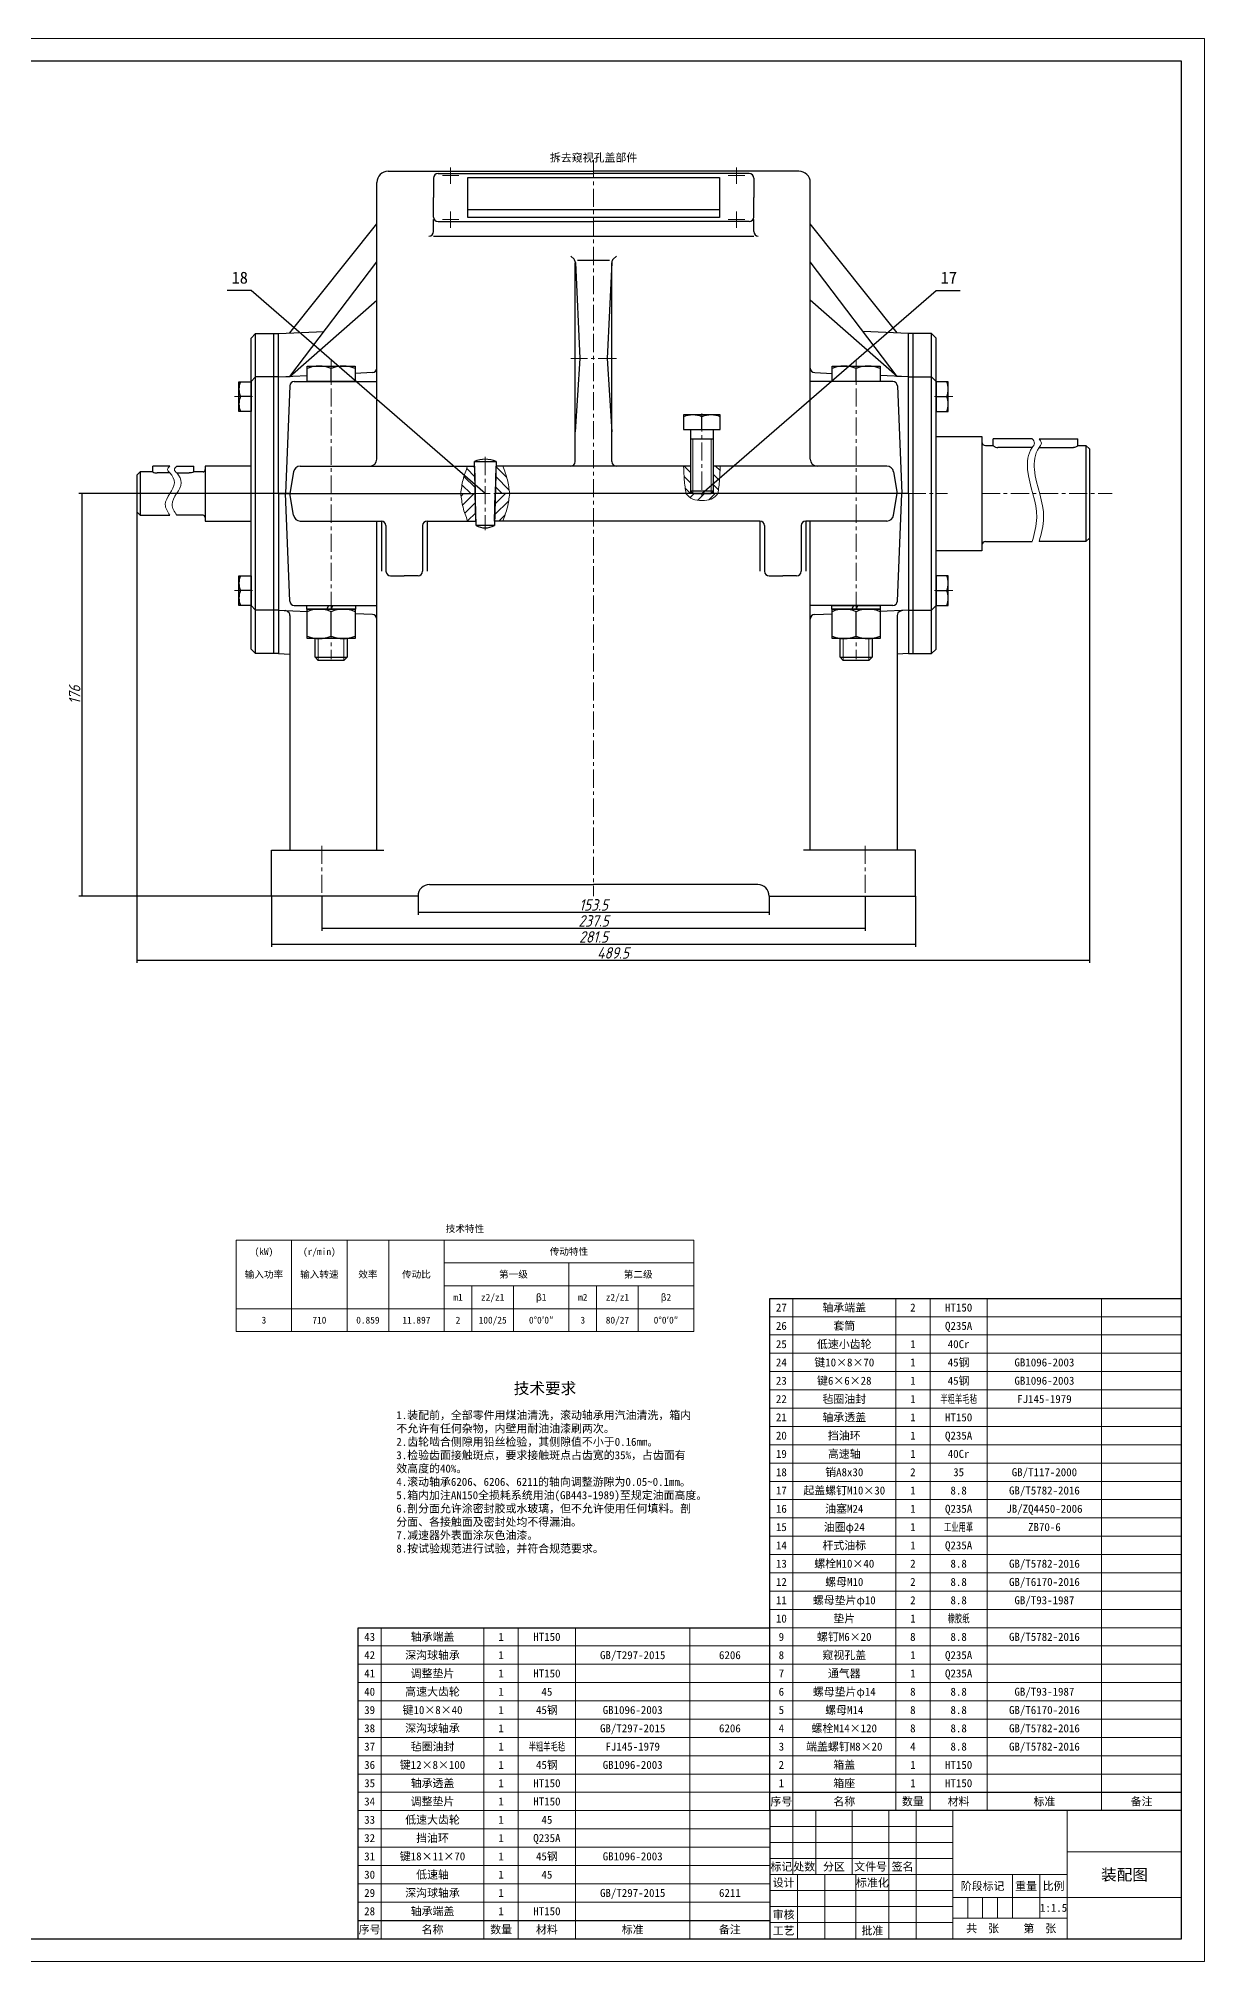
# Model space of a CAD drawing. Header units: millimetres. Extents: x 0 to 1189, y 0 to 841.
# Drawn here: x 679 to 1189, y 0 to 841 of the extents above; entities that cross this region are included whole.
import ezdxf
from ezdxf.enums import TextEntityAlignment as Align

# ---------------------------------------------------------------- set-up
doc = ezdxf.new("R2010")
doc.units = ezdxf.units.MM
doc.header["$LTSCALE"] = 0.25
doc.linetypes.add('CENTER', pattern=[50.8, 31.75, -6.35, 6.35, -6.35])
for name, color, linetype, lineweight in [('中心线', 1, 'CENTER', 15), ('剖面线', 4, 'Continuous', 15), ('尺寸', 7, 'Continuous', 15), ('文字', 7, 'Continuous', 15), ('标注', 3, 'Continuous', 15), ('粗实线', 7, 'Continuous', 30), ('细实线', 7, 'Continuous', 15)]:
    doc.layers.add(name, color=color, linetype=linetype, lineweight=lineweight)
doc.styles.add('gbeitc', font='gbeitc.shx', dxfattribs={"bigfont": 'gbcbig.shx'})
doc.styles.get("Standard").update_dxf_attribs({"font": 'SimSun.ttf'})
doc.styles.add('txt', font='txt.shx')
doc.dimstyles.new('1', dxfattribs={"dimtxt": 5, "dimasz": 2.5, "dimexe": 1.25, "dimexo": 0, "dimtad": 1, "dimdec": 3, "dimdsep": 46, "dimtxsty": 'gbeitc', "dimblk": 'NONE', "dimcen": 2.5, "dimadec": 0, "dimazin": 0, "dimtfac": 1, "dimtdec": 3, "dimtmove": 0, "dimatfit": 3, "dimfxl": 1, "dimarcsym": 0})
doc.dimstyles.new('ISO-25', dxfattribs={"dimtxt": 3.5, "dimasz": 2.1875, "dimexe": 1.25, "dimexo": 0, "dimtad": 1, "dimdec": 3, "dimlfac": 1.5, "dimrnd": 0.01, "dimdsep": 46, "dimtxsty": 'txt', "dimcen": 2.5, "dimadec": 0, "dimazin": 0, "dimtfac": 1, "dimtdec": 3, "dimtmove": 0, "dimatfit": 3, "dimfxl": 1, "dimarcsym": 0})
pattern_1 = [(135, (-406.5893, -286.2004), (-2.289965, -2.289965), [])]
pattern_2 = [(45, (-406.5893, -286.2004), (-2.289965, 2.289965), [])]

# ---------------------------------------------------------------- blocks, each defined once
blk = doc.blocks.new('*D13')
at = {"layer": 'Defpoints', "color": 0, "transparency": 16777216}
for p in [(845.16, 465.97), (998.66, 465.97), (998.66, 458.97)]:
    blk.add_point(p, dxfattribs=at)
at = {"layer": '尺寸', "color": 0, "lineweight": -2, "transparency": 16777216}
for p, q in [((845.16, 465.97), (845.16, 457.72)), ((998.66, 465.97), (998.66, 457.72)), ((845.16, 458.97), (998.66, 458.97))]:
    blk.add_line(p, q, dxfattribs=at)
at = {"layer": '尺寸', "color": 0, "transparency": 16777216, "insert": (921.91, 462.09), "char_height": 5, "attachment_point": 5, "style": 'gbeitc'}
blk.add_mtext('153.5', dxfattribs=at)
blk = doc.blocks.new('_None')
blk = doc.blocks.new('*D14')
at = {"layer": 'Defpoints', "color": 0, "transparency": 16777216}
for p in [(803.16, 465.97), (1040.66, 465.97), (1040.66, 451.97)]:
    blk.add_point(p, dxfattribs=at)
at = {"layer": '尺寸', "color": 0, "lineweight": -2, "transparency": 16777216}
for p, q in [((803.16, 465.97), (803.16, 450.72)), ((1040.66, 465.97), (1040.66, 450.72)), ((803.16, 451.97), (1040.66, 451.97))]:
    blk.add_line(p, q, dxfattribs=at)
at = {"layer": '尺寸', "color": 0, "transparency": 16777216, "insert": (921.91, 455.09), "char_height": 5, "attachment_point": 5, "style": 'gbeitc'}
blk.add_mtext('237.5', dxfattribs=at)
blk = doc.blocks.new('*D15')
at = {"layer": 'Defpoints', "color": 0, "transparency": 16777216}
for p in [(781.16, 465.97), (1062.66, 465.97), (1062.66, 444.97)]:
    blk.add_point(p, dxfattribs=at)
at = {"layer": '尺寸', "color": 0, "lineweight": -2, "transparency": 16777216}
for p, q in [((781.16, 465.97), (781.16, 443.72)), ((1062.66, 465.97), (1062.66, 443.72)), ((781.16, 444.97), (1062.66, 444.97))]:
    blk.add_line(p, q, dxfattribs=at)
at = {"layer": '尺寸', "color": 0, "transparency": 16777216, "insert": (921.91, 448.09), "char_height": 5, "attachment_point": 5, "style": 'gbeitc'}
blk.add_mtext('281.5', dxfattribs=at)
blk = doc.blocks.new('*D16')
at = {"layer": 'Defpoints', "color": 0, "transparency": 16777216}
for p in [(789.16, 641.97), (698.16, 465.97), (789.16, 465.97)]:
    blk.add_point(p, dxfattribs=at)
at = {"layer": '尺寸', "color": 0, "lineweight": -2, "transparency": 16777216}
for p, q in [((789.16, 641.97), (696.91, 641.97)), ((698.16, 641.97), (698.16, 465.97)), ((789.16, 465.97), (696.91, 465.97))]:
    blk.add_line(p, q, dxfattribs=at)
at = {"layer": '尺寸', "color": 0, "transparency": 16777216, "insert": (695.03, 553.97), "char_height": 5, "attachment_point": 5, "rotation": 90, "style": 'gbeitc'}
blk.add_mtext('176', dxfattribs=at)
blk = doc.blocks.new('*D17')
at = {"layer": 'Defpoints', "color": 0, "transparency": 16777216}
for p in [(722.16, 641.97), (1138.66, 641.97), (1138.66, 437.97)]:
    blk.add_point(p, dxfattribs=at)
at = {"layer": '尺寸', "color": 0, "lineweight": -2, "transparency": 16777216}
for p, q in [((722.16, 641.97), (722.16, 436.72)), ((1138.66, 641.97), (1138.66, 436.72)), ((722.16, 437.97), (1138.66, 437.97))]:
    blk.add_line(p, q, dxfattribs=at)
at = {"layer": '尺寸', "color": 0, "transparency": 16777216, "insert": (930.41, 441.09), "char_height": 5, "attachment_point": 5, "style": 'gbeitc'}
blk.add_mtext('489.5', dxfattribs=at)

msp = doc.modelspace()

# ---------------------------------------------------------------- hatches: boundary and pattern name
at = {"layer": '剖面线'}
h = msp.add_hatch(dxfattribs=at)
h.set_pattern_fill('ANSI31', color=256, scale=1.02, angle=90, style=0)
h.set_pattern_definition(pattern_1)
edge = h.paths.add_edge_path()
edge.add_line((866.8347, 653.9663), (869.8347, 653.9663))
edge.add_line((869.8347, 653.9663), (870.1561, 641.9663))
edge.add_line((870.1561, 641.9663), (863.8347, 641.9663))
edge.add_spline(control_points=[(863.8347, 641.9663), (864.0925, 643.985), (864.6185, 648.1028), (866.0864, 651.9865), (866.8347, 653.9663)], knot_values=[0, 0, 0, 0, 6.08276253, 12.40731785, 12.40731785, 12.40731785, 12.40731785], degree=3, periodic=0)
h = msp.add_hatch(dxfattribs=at)
h.set_pattern_fill('ANSI31', color=256, scale=1.02, angle=90, style=0)
h.set_pattern_definition(pattern_1)
edge = h.paths.add_edge_path()
edge.add_line((882.2275, 653.9663), (879.2275, 653.9663))
edge.add_line((879.2275, 653.9663), (878.9061, 641.9663))
edge.add_line((878.9061, 641.9663), (885.2275, 641.9663))
edge.add_spline(control_points=[(885.2275, 641.9663), (884.9696, 643.985), (884.4436, 648.1028), (882.9758, 651.9865), (882.2275, 653.9663)], knot_values=[0, 0, 0, 0, 6.08276253, 12.40731785, 12.40731785, 12.40731785, 12.40731785], degree=3, periodic=0)
h = msp.add_hatch(dxfattribs=at)
h.set_pattern_fill('ANSI31', color=256, scale=1.02, angle=90, style=0)
h.set_pattern_definition(pattern_1)
edge = h.paths.add_edge_path()
edge.add_line((961.2811, 653.9663), (964.2811, 653.9663))
edge.add_line((964.2811, 653.9663), (964.2811, 641.9663))
edge.add_line((964.2811, 641.9663), (962.2811, 641.9663))
edge.add_spline(control_points=[(962.2811, 641.9663), (962.0145, 643.9635), (961.4827, 647.947), (961.3482, 651.9635), (961.2811, 653.9663)], knot_values=[0, 0, 0, 0, 6.04069532, 12.04819064, 12.04819064, 12.04819064, 12.04819064], degree=3, periodic=0)
h = msp.add_hatch(dxfattribs=at)
h.set_pattern_fill('ANSI31', color=256, scale=1.02, angle=90, style=0)
h.set_pattern_definition(pattern_1)
edge = h.paths.add_edge_path()
edge.add_line((977.2811, 653.9663), (974.2811, 653.9663))
edge.add_line((974.2811, 653.9663), (974.2811, 641.9663))
edge.add_line((974.2811, 641.9663), (976.2811, 641.9663))
edge.add_spline(control_points=[(976.2811, 641.9663), (976.5477, 643.9635), (977.0795, 647.947), (977.214, 651.9635), (977.2811, 653.9663)], knot_values=[0, 0, 0, 0, 6.04069532, 12.04819064, 12.04819064, 12.04819064, 12.04819064], degree=3, periodic=0)
h = msp.add_hatch(dxfattribs=at)
h.set_pattern_fill('ANSI31', color=256, scale=1.02, style=0)
h.set_pattern_definition(pattern_2)
edge = h.paths.add_edge_path()
edge.add_line((866.8347, 629.9663), (870.4775, 629.9663))
edge.add_line((870.4775, 629.9663), (870.1561, 641.9663))
edge.add_line((870.1561, 641.9663), (863.8347, 641.9663))
edge.add_spline(control_points=[(863.8347, 641.9663), (864.0925, 639.9475), (864.6185, 635.8298), (866.0864, 631.946), (866.8347, 629.9663)], knot_values=[0, 0, 0, 0, 6.08276253, 12.40731785, 12.40731785, 12.40731785, 12.40731785], degree=3, periodic=0)
h = msp.add_hatch(dxfattribs=at)
h.set_pattern_fill('ANSI31', color=256, scale=1.02, style=0)
h.set_pattern_definition(pattern_2)
edge = h.paths.add_edge_path()
edge.add_line((882.2275, 629.9663), (878.5847, 629.9663))
edge.add_line((878.5847, 629.9663), (878.9061, 641.9663))
edge.add_line((878.9061, 641.9663), (885.2275, 641.9663))
edge.add_spline(control_points=[(885.2275, 641.9663), (884.9696, 639.9475), (884.4436, 635.8298), (882.9758, 631.946), (882.2275, 629.9663)], knot_values=[0, 0, 0, 0, 6.08276253, 12.40731785, 12.40731785, 12.40731785, 12.40731785], degree=3, periodic=0)
h = msp.add_hatch(dxfattribs=at)
h.set_pattern_fill('ANSI31', color=256, scale=1.02, style=0)
h.set_pattern_definition(pattern_2)
edge = h.paths.add_edge_path()
edge.add_line((962.2811, 641.9663), (976.2811, 641.9663))
edge.add_spline(control_points=[(976.2811, 641.9663), (975.346, 641.0224), (973.4264, 639.0847), (969.2811, 638.9055), (965.1358, 639.0847), (963.2162, 641.0224), (962.2811, 641.9663)], knot_values=[0, 0, 0, 0, 3.84187454, 7.88662423, 11.93137391, 15.77324845, 15.77324845, 15.77324845, 15.77324845], degree=3, periodic=0)

# ---------------------------------------------------------------- linework, layer by layer
at = {"layer": '中心线'}
for p, q in [((859.4061, 777.4145), (859.4061, 784.6145)), ((921.9061, 787.9663), (921.9061, 465.9663)), ((984.4061, 777.4145), (984.4061, 784.6145)), ((855.8061, 781.0145), (863.0061, 781.0145)), ((980.8061, 781.0145), (988.0061, 781.0145)), ((859.4061, 758.1569), (859.4061, 765.3569)), ((984.4061, 758.1569), (984.4061, 765.3569)), ((855.8061, 761.7569), (863.0061, 761.7569)), ((980.8061, 761.7569), (988.0061, 761.7569)), ((807.1561, 700.6363), (807.1561, 569.5763)), ((931.9061, 701.0296), (911.9061, 701.0296)), ((1036.6561, 700.6363), (1036.6561, 569.5763)), ((764.8561, 684.3927), (774.1561, 684.3927)), ((1078.9561, 684.3927), (1069.6561, 684.3927)), ((969.2811, 677.0063), (969.2811, 640.9663)), ((874.5311, 657.9663), (874.5311, 625.9663)), ((752.1561, 641.9663), (712.1561, 641.9663)), ((767.1561, 641.9663), (1076.6561, 641.9663)), ((1091.6561, 641.9663), (1148.6561, 641.9663)), ((764.8561, 599.5399), (774.1561, 599.5399)), ((1078.9561, 599.5399), (1069.6561, 599.5399)), ((803.1561, 487.9663), (803.1561, 463.9663)), ((1040.6561, 487.9663), (1040.6561, 463.9663))]:
    msp.add_line(p, q, dxfattribs=at)
at = {"layer": '文字'}
for p, q in [((765.6667, 315.5), (765.6667, 275.5)), ((765.6667, 315.5), (965.6667, 315.5)), ((789.9091, 315.5), (789.9091, 275.5)), ((814.1515, 315.5), (814.1515, 275.5)), ((832.3333, 315.5), (832.3333, 275.5)), ((856.5758, 315.5), (856.5758, 275.5)), ((965.6667, 315.5), (965.6667, 275.5)), ((856.5758, 305.5), (965.6667, 305.5)), ((911.1212, 305.5), (911.1212, 275.5)), ((856.5758, 295.5), (965.6667, 295.5)), ((868.697, 295.5), (868.697, 275.5)), ((886.8788, 295.5), (886.8788, 275.5)), ((923.2424, 295.5), (923.2424, 275.5)), ((941.4242, 295.5), (941.4242, 275.5)), ((765.6667, 285.5), (965.6667, 285.5)), ((765.6667, 275.5), (765.6667, 285.5)), ((965.6667, 285.5), (965.6667, 275.5)), ((965.6667, 275.5), (765.6667, 275.5))]:
    msp.add_line(p, q, dxfattribs=at)
at = {"layer": '粗实线'}
for p, q in [((1179, 831), (25, 831)), ((1179, 10), (1179, 831)), ((832.1561, 782.9663), (921.9061, 782.9663)), ((1011.6561, 782.9663), (921.9061, 782.9663)), ((827.1561, 656.9663), (827.1561, 777.9663)), ((851.9061, 779.8899), (851.9061, 771.3857)), ((853.9061, 781.8899), (921.9061, 781.8899)), ((866.9061, 780.1392), (976.9061, 780.1392)), ((866.9061, 762.6322), (866.9061, 780.1392)), ((989.9061, 781.8899), (921.9061, 781.8899)), ((976.9061, 780.1392), (976.9061, 762.6322)), ((991.9061, 779.8899), (991.9061, 771.3857)), ((1016.6561, 656.9663), (1016.6561, 777.9663)), ((851.9061, 762.8815), (851.9061, 771.3857)), ((866.9061, 766.2349), (976.9061, 766.2349)), ((991.9061, 762.8815), (991.9061, 771.3857)), ((789.1561, 712.1988), (827.1561, 759.9663)), ((851.9061, 756.5724), (851.9061, 761.7569)), ((853.9061, 760.8815), (921.9061, 760.8815)), ((976.9061, 762.6322), (866.9061, 762.6322)), ((989.9061, 760.8815), (921.9061, 760.8815)), ((991.9061, 756.5724), (991.9061, 761.7569)), ((1054.6561, 712.1988), (1016.6561, 759.9663)), ((849.9061, 754.5724), (849.9061, 754.5724)), ((851.9061, 754.5724), (991.9061, 754.5724)), ((993.9061, 754.5724), (993.9061, 754.5724)), ((789.1561, 693.1988), (827.1561, 743.2763)), ((913.3586, 744.4099), (911.9061, 745.8624)), ((913.9061, 655.9663), (913.9061, 742.8624)), ((913.9422, 743.089), (915.9061, 701.0296)), ((928.9061, 743.8624), (914.9061, 743.8624)), ((929.87, 743.089), (927.9061, 701.0296)), ((929.9061, 655.9663), (929.9061, 742.8624)), ((930.4536, 744.4099), (931.9061, 745.8624)), ((1054.6561, 693.1988), (1016.6561, 743.2763)), ((789.1561, 693.1988), (827.1561, 726.5863)), ((1054.6561, 693.1988), (1016.6561, 726.5863)), ((772.1561, 709.9663), (774.1561, 711.9663)), ((772.1561, 573.9663), (772.1561, 709.9663)), ((774.1561, 711.9663), (784.1561, 711.9663)), ((774.1561, 571.9663), (774.1561, 711.9663)), ((782.1561, 571.9663), (782.1561, 711.9663)), ((784.1561, 711.9663), (804.1012, 712.894)), ((784.1561, 641.9663), (784.1561, 711.9663)), ((1059.6561, 711.9663), (1039.7109, 712.894)), ((1059.6561, 641.9663), (1059.6561, 711.9663)), ((1069.6561, 711.9663), (1059.6561, 711.9663)), ((1061.6561, 571.9663), (1061.6561, 711.9663)), ((1071.6561, 709.9663), (1069.6561, 711.9663)), ((1069.6561, 571.9663), (1069.6561, 711.9663)), ((1071.6561, 573.9663), (1071.6561, 709.9663)), ((915.9061, 701.0296), (913.9061, 669.0296)), ((927.9061, 701.0296), (929.9061, 669.0296)), ((766.8561, 677.8927), (766.8561, 690.8927)), ((766.8561, 690.8927), (772.1561, 690.8927)), ((774.1561, 692.9663), (772.1561, 690.9663)), ((774.1561, 692.9663), (772.1561, 690.9663)), ((772.1561, 690.8927), (772.1561, 684.3927)), ((784.1561, 692.9663), (774.1561, 692.9663)), ((784.1561, 692.9663), (774.1561, 692.9663)), ((784.1561, 692.9663), (796.6561, 693.5473)), ((784.1561, 692.9663), (789.1561, 693.1988)), ((791.0761, 690.9563), (827.1561, 690.9563)), ((796.6561, 690.9563), (796.6561, 697.7563)), ((796.6561, 697.7563), (817.6561, 697.7563)), ((807.1561, 690.9563), (796.6561, 690.9563)), ((807.1561, 690.9563), (807.1561, 696.669)), ((817.6561, 690.9563), (807.1561, 690.9563)), ((817.6561, 697.7563), (817.6561, 690.9563)), ((825.249, 694.8776), (817.6561, 694.5243)), ((1052.7361, 690.9563), (1016.6561, 690.9563)), ((1018.5631, 694.8776), (1026.1561, 694.5243)), ((1026.1561, 690.9563), (1026.1561, 697.7563)), ((1026.1561, 697.7563), (1047.1561, 697.7563)), ((1036.6561, 690.9563), (1026.1561, 690.9563)), ((1036.6561, 690.9563), (1036.6561, 696.669)), ((1047.1561, 690.9563), (1036.6561, 690.9563)), ((1047.1561, 697.7563), (1047.1561, 690.9563)), ((1059.6561, 692.9663), (1047.1561, 693.5473)), ((1059.6561, 692.9663), (1054.6561, 693.1988)), ((1059.6561, 692.9663), (1069.6561, 692.9663)), ((1059.6561, 692.9663), (1069.6561, 692.9663)), ((1069.6561, 692.9663), (1071.6561, 690.9663)), ((1069.6561, 692.9663), (1071.6561, 690.9663)), ((1076.9561, 690.8927), (1071.6561, 690.8927)), ((1071.6561, 690.8927), (1071.6561, 684.3927)), ((1076.9561, 677.8927), (1076.9561, 690.8927)), ((772.1561, 684.3927), (767.5292, 684.3927)), ((772.1561, 684.3927), (772.1561, 677.8927)), ((789.0778, 689.0379), (787.1561, 641.9663)), ((1054.7344, 689.0379), (1056.6561, 641.9663)), ((1071.6561, 684.3927), (1071.6561, 677.8927)), ((1071.6561, 684.3927), (1076.283, 684.3927)), ((772.1561, 677.8927), (766.8561, 677.8927)), ((977.2811, 676.3663), (961.2811, 676.3663)), ((961.2811, 676.3663), (961.2811, 669.9663)), ((969.2811, 669.9663), (969.2811, 675.5379)), ((977.2811, 669.9663), (977.2811, 676.3663)), ((1071.6561, 677.8927), (1076.9561, 677.8927)), ((961.2811, 669.9663), (969.2811, 669.9663)), ((964.2811, 669.9663), (964.2811, 642.9663)), ((974.2811, 665.7663), (964.2811, 665.7663)), ((969.2811, 669.9663), (977.2811, 669.9663)), ((974.2811, 642.9663), (974.2811, 669.9663)), ((1071.6561, 666.9663), (1091.6561, 666.9663)), ((1091.6561, 666.9663), (1091.6561, 616.9663)), ((1096.6561, 662.9663), (1096.6561, 665.9663)), ((1113.6561, 665.9663), (1096.6561, 665.9663)), ((1116.6561, 665.9663), (1133.6561, 665.9663)), ((1133.6561, 662.9663), (1133.6561, 665.9663)), ((1093.2561, 662.9663), (1096.6561, 662.9663)), ((1113.6561, 662.0863), (1098.6561, 662.0863)), ((1116.6561, 662.0863), (1131.6561, 662.0863)), ((1133.6561, 662.9663), (1137.1561, 662.9663)), ((1137.1561, 662.9663), (1138.6561, 661.4663)), ((1137.1561, 662.9663), (1137.1561, 620.9663)), ((1138.6561, 661.4663), (1138.6561, 622.4663)), ((723.6561, 651.4663), (722.1561, 649.9663)), ((722.1561, 649.9663), (722.1561, 633.9663)), ((729.1561, 651.4663), (723.6561, 651.4663)), ((723.6561, 651.4663), (723.6561, 632.4663)), ((729.1561, 651.4663), (729.1561, 653.9663)), ((736.6561, 653.9663), (729.1561, 653.9663)), ((736.6561, 650.9763), (731.1561, 650.9763)), ((739.6561, 653.9663), (747.1561, 653.9663)), ((739.6561, 650.9763), (745.1561, 650.9763)), ((747.1561, 651.4663), (747.1561, 653.9663)), ((751.1561, 651.4663), (747.1561, 651.4663)), ((772.1561, 653.9663), (752.1561, 653.9663)), ((752.1561, 653.9663), (752.1561, 629.9663)), ((790.7383, 651.4595), (789.1561, 641.9663)), ((793.6975, 653.9663), (869.5311, 653.9663)), ((866.8347, 653.9663), (869.8347, 653.9663)), ((869.7811, 655.9663), (879.2811, 655.9663)), ((870.5311, 627.9663), (869.7811, 655.9663)), ((869.8347, 653.9663), (870.1561, 641.9663)), ((879.2811, 655.9663), (878.5311, 627.9663)), ((879.2275, 653.9663), (878.9061, 641.9663)), ((882.2275, 653.9663), (879.2275, 653.9663)), ((964.2811, 653.9663), (879.5311, 653.9663)), ((1050.1147, 653.9663), (974.2811, 653.9663)), ((1053.0739, 651.4595), (1054.6561, 641.9663)), ((784.1561, 641.9663), (789.1561, 641.9663)), ((784.1561, 641.9663), (784.1561, 571.9663)), ((789.0778, 594.8947), (787.1561, 641.9663)), ((790.7383, 632.4731), (789.1561, 641.9663)), ((789.1561, 641.9663), (869.5311, 641.9663)), ((863.8347, 641.9663), (870.1561, 641.9663)), ((863.8347, 641.9663), (870.1561, 641.9663)), ((870.4775, 629.9663), (870.1561, 641.9663)), ((878.5847, 629.9663), (878.9061, 641.9663)), ((885.2275, 641.9663), (878.9061, 641.9663)), ((885.2275, 641.9663), (878.9061, 641.9663)), ((1054.6561, 641.9663), (879.5311, 641.9663)), ((964.2811, 642.9663), (965.2811, 641.9663)), ((974.2811, 642.9663), (964.2811, 642.9663)), ((965.2811, 641.9663), (973.2811, 641.9663)), ((973.2811, 641.9663), (974.2811, 642.9663)), ((1053.0739, 632.4731), (1054.6561, 641.9663)), ((1059.6561, 641.9663), (1054.6561, 641.9663)), ((1054.7344, 594.8947), (1056.6561, 641.9663)), ((1059.6561, 641.9663), (1059.6561, 571.9663)), ((722.1561, 633.9663), (723.6561, 632.4663)), ((723.6561, 632.4663), (736.6561, 632.4663)), ((751.1561, 632.4663), (739.6561, 632.4663)), ((752.1561, 629.9663), (772.1561, 629.9663)), ((793.6975, 629.9663), (829.1561, 629.9663)), ((827.1561, 485.9663), (827.1561, 629.9663)), ((829.1561, 629.9663), (829.1561, 607.9663)), ((831.1561, 627.9663), (831.1561, 607.9663)), ((847.1561, 627.9663), (847.1561, 607.9663)), ((849.1561, 629.9663), (869.5311, 629.9663)), ((849.1561, 629.9663), (849.1561, 607.9663)), ((866.8347, 629.9663), (870.4775, 629.9663)), ((878.5311, 627.9663), (870.5311, 627.9663)), ((882.2275, 629.9663), (878.5847, 629.9663)), ((994.6561, 629.9663), (879.5311, 629.9663)), ((994.6561, 629.9663), (994.6561, 607.9663)), ((996.6561, 627.9663), (996.6561, 607.9663)), ((1012.6561, 627.9663), (1012.6561, 607.9663)), ((1050.1147, 629.9663), (1014.6561, 629.9663)), ((1014.6561, 629.9663), (1014.6561, 607.9663)), ((1016.6561, 488.9663), (1016.6561, 629.9663)), ((1016.6561, 485.9663), (1016.6561, 629.9663)), ((1138.6561, 622.4663), (1137.1561, 620.9663)), ((1091.6561, 616.9663), (1071.6561, 616.9663)), ((1093.2561, 620.9663), (1113.6561, 620.9663)), ((1137.1561, 620.9663), (1116.6561, 620.9663)), ((766.8561, 593.0399), (766.8561, 606.0399)), ((766.8561, 606.0399), (772.1561, 606.0399)), ((772.1561, 606.0399), (772.1561, 599.5399)), ((831.1561, 607.9663), (831.1561, 607.9663)), ((833.1561, 605.9663), (839.1561, 605.9663)), ((845.1561, 605.9663), (839.1561, 605.9663)), ((847.1561, 607.9663), (847.1561, 607.9663)), ((996.6561, 607.9663), (996.6561, 607.9663)), ((998.6561, 605.9663), (1004.6561, 605.9663)), ((1010.6561, 605.9663), (1004.6561, 605.9663)), ((1012.6561, 607.9663), (1012.6561, 607.9663)), ((1076.9561, 606.0399), (1071.6561, 606.0399)), ((1071.6561, 606.0399), (1071.6561, 599.5399)), ((1076.9561, 593.0399), (1076.9561, 606.0399)), ((772.1561, 599.5399), (767.5292, 599.5399)), ((772.1561, 599.5399), (772.1561, 593.0399)), ((1071.6561, 599.5399), (1071.6561, 593.0399)), ((1071.6561, 599.5399), (1076.283, 599.5399)), ((772.1561, 593.0399), (766.8561, 593.0399)), ((774.1561, 590.9663), (772.1561, 592.9663)), ((774.1561, 590.9663), (772.1561, 592.9663)), ((784.1561, 590.9663), (774.1561, 590.9663)), ((784.1561, 590.9663), (774.1561, 590.9663)), ((784.1561, 590.9663), (789.1561, 590.7333)), ((784.1561, 590.9663), (796.6561, 590.3853)), ((787.9384, 590.4838), (787.1561, 590.8163)), ((791.0761, 592.9763), (827.1561, 592.9763)), ((796.5561, 591.3763), (796.5561, 592.9763)), ((796.5561, 592.9763), (817.7561, 592.9763)), ((817.7561, 591.3763), (796.5561, 591.3763)), ((796.6561, 591.3763), (817.6561, 591.3763)), ((796.6561, 578.5763), (796.6561, 591.3763)), ((805.3561, 591.3763), (806.1561, 592.9763)), ((807.1561, 591.3763), (807.9561, 592.9763)), ((807.1561, 579.6636), (807.1561, 590.289)), ((817.6561, 591.3763), (817.6561, 578.5763)), ((825.249, 589.055), (817.6561, 589.4083)), ((817.7561, 592.9763), (817.7561, 591.3763)), ((1052.7361, 592.9763), (1016.6561, 592.9763)), ((1018.5631, 589.055), (1026.1561, 589.4083)), ((1026.0561, 591.3763), (1026.0561, 592.9763)), ((1026.0561, 592.9763), (1047.2561, 592.9763)), ((1047.2561, 591.3763), (1026.0561, 591.3763)), ((1026.1561, 591.3763), (1047.1561, 591.3763)), ((1026.1561, 578.5763), (1026.1561, 591.3763)), ((1034.8561, 591.3763), (1035.6561, 592.9763)), ((1036.6561, 591.3763), (1037.4561, 592.9763)), ((1036.6561, 579.6636), (1036.6561, 590.289)), ((1047.1561, 591.3763), (1047.1561, 578.5763)), ((1059.6561, 590.9663), (1047.1561, 590.3853)), ((1047.2561, 592.9763), (1047.2561, 591.3763)), ((1059.6561, 590.9663), (1054.6561, 590.7333)), ((1055.8738, 590.4838), (1056.6561, 590.8163)), ((1059.6561, 590.9663), (1069.6561, 590.9663)), ((1059.6561, 590.9663), (1069.6561, 590.9663)), ((1069.6561, 590.9663), (1071.6561, 592.9663)), ((1069.6561, 590.9663), (1071.6561, 592.9663)), ((1071.6561, 593.0399), (1076.9561, 593.0399)), ((789.1561, 588.6432), (789.1561, 485.9663)), ((1054.6561, 588.6432), (1054.6561, 485.9663)), ((774.1561, 571.9663), (772.1561, 573.9663)), ((784.1561, 571.9663), (774.1561, 571.9663)), ((784.1561, 571.9663), (789.1561, 571.7333)), ((817.6561, 578.5763), (796.6561, 578.5763)), ((800.1561, 570.3763), (800.1561, 578.5763)), ((814.1561, 578.5763), (814.1561, 570.3763)), ((1047.1561, 578.5763), (1026.1561, 578.5763)), ((1029.6561, 570.3763), (1029.6561, 578.5763)), ((1043.6561, 578.5763), (1043.6561, 570.3763)), ((1059.6561, 571.9663), (1054.6561, 571.7333)), ((1059.6561, 571.9663), (1069.6561, 571.9663)), ((1069.6561, 571.9663), (1071.6561, 573.9663)), ((801.5561, 568.9763), (800.1561, 570.3763)), ((800.1561, 570.3763), (814.1561, 570.3763)), ((812.7561, 568.9763), (801.5561, 568.9763)), ((814.1561, 570.3763), (812.7561, 568.9763)), ((1031.0561, 568.9763), (1029.6561, 570.3763)), ((1029.6561, 570.3763), (1043.6561, 570.3763)), ((1042.2561, 568.9763), (1031.0561, 568.9763)), ((1043.6561, 570.3763), (1042.2561, 568.9763)), ((781.1561, 465.9663), (781.1561, 485.9663)), ((781.1561, 485.9663), (830.1561, 485.9663)), ((1062.6561, 485.9663), (1013.6561, 485.9663)), ((1062.6561, 465.9663), (1062.6561, 485.9663)), ((850.1561, 470.9663), (921.9061, 470.9663)), ((993.6561, 470.9663), (921.9061, 470.9663)), ((845.1561, 465.9663), (781.1561, 465.9663)), ((845.1561, 465.9663), (845.1561, 465.9663)), ((998.6561, 465.9663), (998.6561, 465.9663)), ((998.6561, 465.9663), (1062.6561, 465.9663)), ((999, 74), (999, 290)), ((999, 290), (1179, 290)), ((819, 18), (819, 146)), ((819, 146), (999, 146)), ((999, 66), (999, 74)), ((999, 74), (1179, 74)), ((1179, 66), (999, 66)), ((999, 66), (999, 10)), ((819, 10), (819, 18)), ((819, 18), (999, 18)), ((25, 10), (1179, 10))]:
    msp.add_line(p, q, dxfattribs=at)
for centre, radius, start, end in [((832.1561, 777.9663), 5, 90, 180), ((1011.6561, 777.9663), 5, 0, 90), ((853.9061, 779.8899), 2, 90, 180), ((989.9061, 779.8899), 2, 0, 90), ((853.9061, 762.8815), 2, 180, 270), ((989.9061, 762.8815), 2, 270, 0), ((849.9061, 756.5724), 2, 270, 0), ((993.9061, 756.5724), 2, 180, 270), ((911.9444, 742.9957), 2, 2.6733809, 45), ((931.8678, 742.9957), 2, 135, 177.3266191), ((775.0388, 687.6427), 8.1827, 156.598161, 203.401839), ((791.0761, 688.9563), 2, 90, 177.6622176), ((801.9061, 684.538), 13.2183, 66.598161, 113.401839), ((812.4061, 684.538), 13.2183, 66.598161, 113.401839), ((825.1561, 696.8754), 2, 272.6638405, 0), ((1018.6561, 696.8754), 2, 180, 267.3361595), ((1031.4061, 684.538), 13.2183, 66.598161, 113.401839), ((1041.9061, 684.538), 13.2183, 66.598161, 113.401839), ((1052.7361, 688.9563), 2, 2.3377824, 90), ((1068.7733, 687.6427), 8.1827, 336.598161, 23.401839), ((775.0388, 681.1427), 8.1827, 156.598161, 203.401839), ((1068.7733, 681.1427), 8.1827, 336.598161, 23.401839), ((965.2811, 666.2952), 10.0711, 66.598161, 113.401839), ((973.2811, 666.2952), 10.0711, 66.598161, 113.401839), ((1093.2561, 664.5663), 1.6, 180, 270), ((824.1561, 656.9663), 3, 270, 0), ((874.5311, 645.185), 11.7812, 66.2226839, 113.7773161), ((1019.6561, 656.9663), 3, 180, 270), ((751.1561, 652.4663), 1, 270, 0), ((793.6975, 650.9663), 3, 90, 170.5376778), ((911.9061, 655.9663), 2, 270, 0), ((931.9061, 655.9663), 2, 180, 270), ((1050.1147, 650.9663), 3, 9.4623222, 90), ((751.1561, 631.4663), 1, 0, 90), ((793.6975, 632.9663), 3, 189.4623222, 270), ((1050.1147, 632.9663), 3, 270, 350.5376778), ((829.1561, 627.9663), 2, 0, 90), ((849.1561, 627.9663), 2, 90, 180), ((874.5311, 635.4663), 8.5, 241.9275131, 298.0724869), ((994.6561, 627.9663), 2, 0, 90), ((1014.6561, 627.9663), 2, 90, 180), ((1093.2561, 619.3663), 1.6, 90, 180), ((775.0388, 602.7899), 8.1827, 156.598161, 203.401839), ((833.1561, 607.9663), 2, 180, 270), ((845.1561, 607.9663), 2, 270, 0), ((998.6561, 607.9663), 2, 180, 270), ((1010.6561, 607.9663), 2, 270, 0), ((1068.7733, 602.7899), 8.1827, 336.598161, 23.401839), ((775.0388, 596.2899), 8.1827, 156.598161, 203.401839), ((1068.7733, 596.2899), 8.1827, 336.598161, 23.401839), ((787.1561, 588.6432), 2, 0, 66.974508), ((791.0761, 594.9763), 2, 182.3377824, 270), ((801.9061, 578.158), 13.2183, 66.598161, 113.401839), ((812.4061, 578.158), 13.2183, 66.598161, 113.401839), ((825.1561, 587.0572), 2, 0, 87.3361595), ((1018.6561, 587.0572), 2, 92.6638405, 180), ((1031.4061, 578.158), 13.2183, 66.598161, 113.401839), ((1041.9061, 578.158), 13.2183, 66.598161, 113.401839), ((1052.7361, 594.9763), 2, 270, 357.6622176), ((1056.6561, 588.6432), 2, 113.025492, 180), ((801.9061, 591.7946), 13.2183, 246.598161, 293.401839), ((812.4061, 591.7946), 13.2183, 246.598161, 293.401839), ((1031.4061, 591.7946), 13.2183, 246.598161, 293.401839), ((1041.9061, 591.7946), 13.2183, 246.598161, 293.401839), ((850.1561, 465.9663), 5, 90, 180), ((993.6561, 465.9663), 5, 0, 90)]:
    msp.add_arc(centre, radius, start, end, dxfattribs=at)
for points, knots in [([(1096.6561, 662.9663), (1096.9708, 662.6868), (1097.5468, 662.1753), (1098.3099, 662.1141), (1098.6561, 662.0863)], [0, 0, 0, 0, 1.2229538, 2.23832368, 2.23832368, 2.23832368, 2.23832368]), ([(1133.6561, 662.9663), (1133.3414, 662.6868), (1132.7654, 662.1753), (1132.0022, 662.1141), (1131.6561, 662.0863)], [0, 0, 0, 0, 1.2229538, 2.23832368, 2.23832368, 2.23832368, 2.23832368]), ([(729.1561, 651.4663), (729.4835, 651.3109), (730.1171, 651.0101), (730.8176, 650.9873), (731.1561, 650.9763)], [0, 0, 0, 0, 1.07408752, 2.07887805, 2.07887805, 2.07887805, 2.07887805]), ([(747.1561, 651.4663), (746.8287, 651.3109), (746.195, 651.0101), (745.4946, 650.9873), (745.1561, 650.9763)], [0, 0, 0, 0, 1.07408752, 2.07887805, 2.07887805, 2.07887805, 2.07887805])]:
    msp.add_open_spline(points, degree=3, knots=knots, dxfattribs=at)
at = {"layer": '细实线'}
for p, q in [((1189, 841), (0, 841)), ((1189, 0), (1189, 841)), ((965.2811, 665.7663), (965.2811, 641.9663)), ((973.2811, 665.7663), (973.2811, 641.9663)), ((961.2811, 653.9663), (964.2811, 653.9663)), ((964.2811, 653.9663), (964.2811, 641.9663)), ((977.2811, 653.9663), (974.2811, 653.9663)), ((974.2811, 653.9663), (974.2811, 641.9663)), ((964.2811, 641.9663), (962.2811, 641.9663)), ((962.2811, 641.9663), (976.2811, 641.9663)), ((974.2811, 641.9663), (976.2811, 641.9663)), ((801.5561, 578.5763), (801.5561, 568.9763)), ((812.7561, 578.5763), (812.7561, 568.9763)), ((1031.0561, 578.5763), (1031.0561, 568.9763)), ((1042.2561, 578.5763), (1042.2561, 568.9763)), ((1009, 290), (1009, 66)), ((1054, 290), (1054, 66)), ((1069, 290), (1069, 66)), ((1094, 290), (1094, 66)), ((1144, 290), (1144, 66)), ((1179, 290), (1179, 66)), ((999, 282), (1179, 282)), ((999, 274), (1179, 274)), ((999, 266), (1179, 266)), ((999, 258), (1179, 258)), ((999, 250), (1179, 250)), ((999, 242), (1179, 242)), ((999, 234), (1179, 234)), ((999, 226), (1179, 226)), ((999, 218), (1179, 218)), ((999, 210), (1179, 210)), ((999, 202), (1179, 202)), ((999, 194), (1179, 194)), ((999, 186), (1179, 186)), ((999, 178), (1179, 178)), ((999, 170), (1179, 170)), ((999, 162), (1179, 162)), ((999, 154), (1179, 154)), ((829, 146), (829, 10)), ((874, 146), (874, 10)), ((889, 146), (889, 10)), ((914, 146), (914, 10)), ((964, 146), (964, 10)), ((999, 146), (999, 10)), ((999, 146), (1179, 146)), ((819, 138), (999, 138)), ((999, 138), (1179, 138)), ((819, 130), (999, 130)), ((999, 130), (1179, 130)), ((819, 122), (999, 122)), ((999, 122), (1179, 122)), ((819, 114), (999, 114)), ((999, 114), (1179, 114)), ((819, 106), (999, 106)), ((999, 106), (1179, 106)), ((819, 98), (999, 98)), ((999, 98), (1179, 98)), ((819, 90), (999, 90)), ((999, 90), (1179, 90)), ((819, 82), (999, 82)), ((999, 82), (1179, 82)), ((819, 74), (999, 74)), ((999, 74), (1179, 74)), ((819, 66), (999, 66)), ((1079, 59), (999, 59)), ((1009, 38), (1009, 66)), ((1019, 38), (1019, 66)), ((1035, 38), (1035, 66)), ((1051, 10), (1051, 66)), ((1063, 10), (1063, 66)), ((1079, 10), (1079, 66)), ((1129, 10), (1129, 66)), ((819, 58), (999, 58)), ((1079, 52), (999, 52)), ((819, 50), (999, 50)), ((1079, 45), (999, 45)), ((1129, 48), (1179, 48)), ((819, 42), (999, 42)), ((819, 34), (999, 34)), ((1129, 38), (999, 38)), ((1011, 10), (1011, 38)), ((1023, 10), (1023, 38)), ((1036.6, 10), (1036.6, 38)), ((1105, 19), (1105, 38)), ((1117, 19), (1117, 38)), ((819, 26), (999, 26)), ((1079, 31), (999, 31)), ((1079, 28), (1179, 28)), ((1085.5, 19), (1085.5, 28)), ((1092, 19), (1092, 28)), ((1098.5, 19), (1098.5, 28)), ((819, 18), (999, 18)), ((1079, 24), (999, 24)), ((1079, 17), (999, 17)), ((1129, 19), (1079, 19)), ((0, 0), (1189, 0))]:
    msp.add_line(p, q, dxfattribs=at)
for points, knots in [([(1113.6561, 665.9663), (1114.1632, 665.318), (1115.1776, 664.0214), (1111.6937, 659.87), (1110.7334, 648.4496), (1117.5222, 635.0005), (1114.6226, 624.4748), (1113.6561, 620.9663)], [0, 0, 0, 0, 2.1825673, 4.36513459, 14.19083558, 35.56839391, 46.25717307, 46.25717307, 46.25717307, 46.25717307]), ([(1116.6561, 665.9663), (1117.1632, 665.318), (1118.1776, 664.0214), (1114.6937, 659.87), (1113.7334, 648.4496), (1120.5222, 635.0005), (1117.6226, 624.4748), (1116.6561, 620.9663)], [0, 0, 0, 0, 2.1825673, 4.36513459, 14.19083558, 35.56839391, 46.25717307, 46.25717307, 46.25717307, 46.25717307]), ([(736.6561, 653.9663), (736.151, 653.4663), (735.141, 652.4664), (737.5656, 650.2035), (740.4297, 644.9587), (732.6638, 638.805), (735.658, 634.051), (736.6561, 632.4663)], [0, 0, 0, 0, 1.79861752, 3.59723505, 8.30335872, 18.61112278, 23.76500482, 23.76500482, 23.76500482, 23.76500482]), ([(739.6561, 653.9663), (739.151, 653.4663), (738.141, 652.4664), (740.5656, 650.2035), (743.4297, 644.9587), (735.6638, 638.805), (738.658, 634.051), (739.6561, 632.4663)], [0, 0, 0, 0, 1.79861752, 3.59723505, 8.30335872, 18.61112278, 23.76500482, 23.76500482, 23.76500482, 23.76500482]), ([(866.8347, 653.9663), (866.0864, 651.9865), (864.6185, 648.1028), (864.0925, 643.985), (863.8347, 641.9663)], [0, 0, 0, 0, 6.32455532, 12.40731785, 12.40731785, 12.40731785, 12.40731785]), ([(882.2275, 653.9663), (882.9758, 651.9865), (884.4436, 648.1028), (884.9696, 643.985), (885.2275, 641.9663)], [0, 0, 0, 0, 6.32455532, 12.40731785, 12.40731785, 12.40731785, 12.40731785]), ([(961.2811, 653.9663), (961.3482, 651.9635), (961.4827, 647.947), (962.0145, 643.9635), (962.2811, 641.9663)], [0, 0, 0, 0, 6.00749532, 12.04819064, 12.04819064, 12.04819064, 12.04819064]), ([(977.2811, 653.9663), (977.214, 651.9635), (977.0795, 647.947), (976.5477, 643.9635), (976.2811, 641.9663)], [0, 0, 0, 0, 6.00749532, 12.04819064, 12.04819064, 12.04819064, 12.04819064]), ([(866.8347, 629.9663), (866.0864, 631.946), (864.6185, 635.8298), (864.0925, 639.9475), (863.8347, 641.9663)], [0, 0, 0, 0, 6.32455532, 12.40731785, 12.40731785, 12.40731785, 12.40731785]), ([(882.2275, 629.9663), (882.9758, 631.946), (884.4436, 635.8298), (884.9696, 639.9475), (885.2275, 641.9663)], [0, 0, 0, 0, 6.32455532, 12.40731785, 12.40731785, 12.40731785, 12.40731785]), ([(962.2811, 641.9663), (963.2162, 641.0224), (965.1358, 639.0847), (969.2811, 638.9055), (973.4264, 639.0847), (975.346, 641.0224), (976.2811, 641.9663)], [0, 0, 0, 0, 3.84187454, 7.88662423, 11.93137391, 15.77324845, 15.77324845, 15.77324845, 15.77324845])]:
    msp.add_open_spline(points, degree=3, knots=knots, dxfattribs=at)

# ---------------------------------------------------------------- texts
at = {"layer": '文字'}
for s, height, p in [('拆去窥视孔盖部件', 3.5, (921.9061, 788.8899)), ('技术特性', 3, (865.6667, 320.5)), ('(kW)', 3, (777.7879, 310.5)), ('(r/min)', 3, (802.0303, 310.5)), ('传动特性', 3, (911.1212, 310.5)), ('输入功率', 3, (777.7879, 300.5)), ('输入转速', 3, (802.0303, 300.5)), ('效率', 3, (823.2424, 300.5)), ('传动比', 3, (844.4545, 300.5)), ('第一级', 3, (886.8788, 300.5)), ('第二级', 3, (941.4242, 300.5)), ('m1', 3, (862.6364, 290.5)), ('z2/z1', 3, (877.7879, 290.5)), ('β1', 3, (899, 290.5)), ('m2', 3, (917.1818, 290.5)), ('z2/z1', 3, (932.3333, 290.5)), ('β2', 3, (953.5455, 290.5)), ('27', 3.5, (1004, 286)), ('轴承端盖', 3.5, (1031.5, 286)), ('2', 3.5, (1061.5, 286)), ('HT150', 3.5, (1081.5, 286)), ('3', 3, (777.7879, 280.5)), ('710', 3, (802.0303, 280.5)), ('0.859', 3, (823.2424, 280.5)), ('11.897', 3, (844.4545, 280.5)), ('2', 3, (862.6364, 280.5)), ('100/25', 3, (877.7879, 280.5)), ('0°0′0″', 3, (899, 280.5)), ('3', 3, (917.1818, 280.5)), ('80/27', 3, (932.3333, 280.5)), ('0°0′0″', 3, (953.5455, 280.5)), ('26', 3.5, (1004, 278)), ('套筒', 3.5, (1031.5, 278)), ('Q235A', 3.5, (1081.5, 278)), ('25', 3.5, (1004, 270)), ('低速小齿轮', 3.5, (1031.5, 270)), ('1', 3.5, (1061.5, 270)), ('40Cr', 3.5, (1081.5, 270)), ('24', 3.5, (1004, 262)), ('键10×8×70', 3.5, (1031.5, 262)), ('1', 3.5, (1061.5, 262)), ('45钢', 3.5, (1081.5, 262)), ('GB1096-2003', 3.5, (1119, 262)), ('技术要求', 5, (900.6667, 250.7)), ('23', 3.5, (1004, 254)), ('键6×6×28', 3.5, (1031.5, 254)), ('1', 3.5, (1061.5, 254)), ('45钢', 3.5, (1081.5, 254)), ('GB1096-2003', 3.5, (1119, 254)), ('22', 3.5, (1004, 246)), ('毡圈油封', 3.5, (1031.5, 246)), ('1', 3.5, (1061.5, 246)), ('FJ145-1979', 3.5, (1119, 246)), ('21', 3.5, (1004, 238)), ('轴承透盖', 3.5, (1031.5, 238)), ('1', 3.5, (1061.5, 238)), ('HT150', 3.5, (1081.5, 238)), ('20', 3.5, (1004, 230)), ('挡油环', 3.5, (1031.5, 230)), ('1', 3.5, (1061.5, 230)), ('Q235A', 3.5, (1081.5, 230)), ('19', 3.5, (1004, 222)), ('高速轴', 3.5, (1031.5, 222)), ('1', 3.5, (1061.5, 222)), ('40Cr', 3.5, (1081.5, 222)), ('18', 3.5, (1004, 214)), ('销A8x30', 3.5, (1031.5, 214)), ('2', 3.5, (1061.5, 214)), ('35', 3.5, (1081.5, 214)), ('GB/T117-2000', 3.5, (1119, 214)), ('17', 3.5, (1004, 206)), ('起盖螺钉M10×30', 3.5, (1031.5, 206)), ('1', 3.5, (1061.5, 206)), ('8.8', 3.5, (1081.5, 206)), ('GB/T5782-2016', 3.5, (1119, 206)), ('16', 3.5, (1004, 198)), ('油塞M24', 3.5, (1031.5, 198)), ('1', 3.5, (1061.5, 198)), ('Q235A', 3.5, (1081.5, 198)), ('JB/ZQ4450-2006', 3.5, (1119, 198)), ('15', 3.5, (1004, 190)), ('油圈φ24', 3.5, (1031.5, 190)), ('1', 3.5, (1061.5, 190)), ('ZB70-6', 3.5, (1119, 190)), ('14', 3.5, (1004, 182)), ('杆式油标', 3.5, (1031.5, 182)), ('1', 3.5, (1061.5, 182)), ('Q235A', 3.5, (1081.5, 182)), ('13', 3.5, (1004, 174)), ('螺栓M10×40', 3.5, (1031.5, 174)), ('螺母M10', 3.5, (1031.5, 166)), ('2', 3.5, (1061.5, 174)), ('8.8', 3.5, (1081.5, 174)), ('GB/T5782-2016', 3.5, (1119, 174)), ('12', 3.5, (1004, 166)), ('螺母垫片φ10', 3.5, (1031.5, 158)), ('2', 3.5, (1061.5, 166)), ('8.8', 3.5, (1081.5, 166)), ('GB/T6170-2016', 3.5, (1119, 166)), ('GB/T93-1987', 3.5, (1119, 158)), ('11', 3.5, (1004, 158)), ('10', 3.5, (1004, 150)), ('垫片', 3.5, (1031.5, 150)), ('2', 3.5, (1061.5, 158)), ('1', 3.5, (1061.5, 150)), ('8.8', 3.5, (1081.5, 158)), ('43', 3.5, (824, 142)), ('轴承端盖', 3.5, (851.5, 142)), ('1', 3.5, (881.5, 142)), ('HT150', 3.5, (901.5, 142)), ('9', 3.5, (1004, 142)), ('螺钉M6×20', 3.5, (1031.5, 142)), ('8', 3.5, (1061.5, 142)), ('8.8', 3.5, (1081.5, 142)), ('GB/T5782-2016', 3.5, (1119, 142)), ('42', 3.5, (824, 134)), ('深沟球轴承', 3.5, (851.5, 134)), ('1', 3.5, (881.5, 134)), ('GB/T297-2015', 3.5, (939, 134)), ('6206', 3.5, (981.5, 134)), ('8', 3.5, (1004, 134)), ('窥视孔盖', 3.5, (1031.5, 134)), ('1', 3.5, (1061.5, 134)), ('Q235A', 3.5, (1081.5, 134)), ('41', 3.5, (824, 126)), ('调整垫片', 3.5, (851.5, 126)), ('1', 3.5, (881.5, 126)), ('HT150', 3.5, (901.5, 126)), ('7', 3.5, (1004, 126)), ('通气器', 3.5, (1031.5, 126)), ('1', 3.5, (1061.5, 126)), ('Q235A', 3.5, (1081.5, 126)), ('40', 3.5, (824, 118)), ('高速大齿轮', 3.5, (851.5, 118)), ('1', 3.5, (881.5, 118)), ('45', 3.5, (901.5, 118)), ('6', 3.5, (1004, 118)), ('螺母垫片φ14', 3.5, (1031.5, 118)), ('8', 3.5, (1061.5, 118)), ('8.8', 3.5, (1081.5, 118)), ('GB/T93-1987', 3.5, (1119, 118)), ('39', 3.5, (824, 110)), ('键10×8×40', 3.5, (851.5, 110)), ('1', 3.5, (881.5, 110)), ('45钢', 3.5, (901.5, 110)), ('GB1096-2003', 3.5, (939, 110)), ('5', 3.5, (1004, 110)), ('螺母M14', 3.5, (1031.5, 110)), ('8', 3.5, (1061.5, 110)), ('8.8', 3.5, (1081.5, 110)), ('GB/T6170-2016', 3.5, (1119, 110)), ('38', 3.5, (824, 102)), ('深沟球轴承', 3.5, (851.5, 102)), ('1', 3.5, (881.5, 102)), ('GB/T297-2015', 3.5, (939, 102)), ('6206', 3.5, (981.5, 102)), ('4', 3.5, (1004, 102)), ('螺栓M14×120', 3.5, (1031.5, 102)), ('8', 3.5, (1061.5, 102)), ('8.8', 3.5, (1081.5, 102)), ('GB/T5782-2016', 3.5, (1119, 102)), ('37', 3.5, (824, 94)), ('毡圈油封', 3.5, (851.5, 94)), ('1', 3.5, (881.5, 94)), ('FJ145-1979', 3.5, (939, 94)), ('3', 3.5, (1004, 94)), ('端盖螺钉M8×20', 3.5, (1031.5, 94)), ('4', 3.5, (1061.5, 94)), ('8.8', 3.5, (1081.5, 94)), ('GB/T5782-2016', 3.5, (1119, 94)), ('36', 3.5, (824, 86)), ('键12×8×100', 3.5, (851.5, 86)), ('1', 3.5, (881.5, 86)), ('45钢', 3.5, (901.5, 86)), ('GB1096-2003', 3.5, (939, 86)), ('2', 3.5, (1004, 86)), ('箱盖', 3.5, (1031.5, 86)), ('1', 3.5, (1061.5, 86)), ('HT150', 3.5, (1081.5, 86)), ('35', 3.5, (824, 78)), ('轴承透盖', 3.5, (851.5, 78)), ('1', 3.5, (881.5, 78)), ('HT150', 3.5, (901.5, 78)), ('1', 3.5, (1004, 78)), ('箱座', 3.5, (1031.5, 78)), ('1', 3.5, (1061.5, 78)), ('HT150', 3.5, (1081.5, 78)), ('34', 3.5, (824, 70)), ('调整垫片', 3.5, (851.5, 70)), ('1', 3.5, (881.5, 70)), ('HT150', 3.5, (901.5, 70)), ('序号', 3.5, (1004, 70)), ('名称', 3.5, (1031.5, 70)), ('数量', 3.5, (1061.5, 70)), ('材料', 3.5, (1081.5, 70)), ('标准', 3.5, (1119, 70)), ('备注', 3.5, (1161.5, 70)), ('33', 3.5, (824, 62)), ('低速大齿轮', 3.5, (851.5, 62)), ('1', 3.5, (881.5, 62)), ('45', 3.5, (901.5, 62)), ('32', 3.5, (824, 54)), ('挡油环', 3.5, (851.5, 54)), ('1', 3.5, (881.5, 54)), ('Q235A', 3.5, (901.5, 54)), ('31', 3.5, (824, 46)), ('键18×11×70', 3.5, (851.5, 46)), ('1', 3.5, (881.5, 46)), ('45钢', 3.5, (901.5, 46)), ('GB1096-2003', 3.5, (939, 46)), ('标记', 3.5, (1004, 41.5)), ('处数', 3.5, (1014, 41.5)), ('分区', 3.5, (1027, 41.5)), ('文件号', 3.5, (1043, 41.5)), ('签名', 3.5, (1057, 41.5)), ('30', 3.5, (824, 38)), ('低速轴', 3.5, (851.5, 38)), ('1', 3.5, (881.5, 38)), ('45', 3.5, (901.5, 38)), ('设计', 3.5, (1005, 34.5)), ('标准化', 3.5, (1043.8, 34.5)), ('阶段标记', 3.5, (1092, 33)), ('重量', 3.5, (1111, 33)), ('比例', 3.5, (1123, 33)), ('装配图', 5, (1154, 38)), ('29', 3.5, (824, 30)), ('深沟球轴承', 3.5, (851.5, 30)), ('1', 3.5, (881.5, 30)), ('GB/T297-2015', 3.5, (939, 30)), ('6211', 3.5, (981.5, 30)), ('28', 3.5, (824, 22)), ('轴承端盖', 3.5, (851.5, 22)), ('1', 3.5, (881.5, 22)), ('HT150', 3.5, (901.5, 22)), ('审核', 3.5, (1005, 20.5)), ('1:1.5', 3.5, (1123, 23.5)), ('序号', 3.5, (824, 14)), ('名称', 3.5, (851.5, 14)), ('数量', 3.5, (881.5, 14)), ('材料', 3.5, (901.5, 14)), ('标准', 3.5, (939, 14)), ('备注', 3.5, (981.5, 14)), ('工艺', 3.5, (1005, 13.5)), ('批准', 3.5, (1043.8, 13.5)), ('共\u3000张', 3.5, (1092, 14.5)), ('第\u3000张', 3.5, (1117, 14.5))]:
    msp.add_text(s, height=height, dxfattribs=at).set_placement(p, align=Align.MIDDLE_CENTER)
at = {"layer": '文字', "width": 0.65}
for s, p in [('半粗羊毛毡', (1081.5, 246)), ('工业用革', (1081.5, 190)), ('橡胶纸', (1081.5, 150)), ('半粗羊毛毡', (901.5, 94))]:
    msp.add_text(s, height=3.5, dxfattribs=at).set_placement(p, align=Align.MIDDLE_CENTER)
at = {"layer": '文字', "insert": (835.6667, 240.7), "char_height": 3.5, "width": 130, "attachment_point": 1}
msp.add_mtext('1.装配前，全部零件用煤油清洗，滚动轴承用汽油清洗，箱内不允许有任何杂物，内壁用耐油油漆刷两次。^M^J2.齿轮啮合侧隙用铅丝检验，其侧隙值不小于0.16mm。^M^J3.检验齿面接触斑点，要求接触斑点占齿宽的35%，占齿面有效高度的40%。^M^J4.滚动轴承6206、6206、6211的轴向调整游隙为0.05~0.1mm。^M^J5.箱内加注AN150全损耗系统用油(GB443-1989)至规定油面高度。^M^J6.剖分面允许涂密封胶或水玻璃，但不允许使用任何填料。剖分面、各接触面及密封处均不得漏油。^M^J7.减速器外表面涂灰色油漆。^M^J8.按试验规范进行试验，并符合规范要求。', dxfattribs=at)
at = {"layer": '标注', "char_height": 5.25, "width": 10, "attachment_point": 1}
for s, insert in [('18', (763.6561, 739.0263)), ('17', (1073.6561, 739.0263))]:
    msp.add_mtext(s, dxfattribs=dict(at, insert=insert))

# ---------------------------------------------------------------- dimensions: what is measured, and where the dimension line sits
at = {"layer": '尺寸'}
dim = msp.add_linear_dim(base=(698.1561, 465.9663), p1=(789.1561, 641.9663), p2=(789.1561, 465.9663), angle=90, dimstyle='1', dxfattribs=at)
dim.commit()
dim.dimension.update_dxf_attribs({"geometry": '*D16', "text_midpoint": (695.0311, 553.9663)})
dim = msp.add_linear_dim(base=(1138.6561, 437.9663), p1=(722.1561, 641.9663), p2=(1138.6561, 641.9663), text='489.5', dimstyle='1', dxfattribs=at)
dim.commit()
dim.dimension.update_dxf_attribs({"geometry": '*D17', "text_midpoint": (930.4061, 441.0913)})
for base, p1, p2, picture, middle in [((1062.6561, 444.9663), (781.1561, 465.9663), (1062.6561, 465.9663), '*D15', (921.9061, 448.0913)), ((1040.6561, 451.9663), (803.1561, 465.9663), (1040.6561, 465.9663), '*D14', (921.9061, 455.0913)), ((998.6561, 458.9663), (845.1561, 465.9663), (998.6561, 465.9663), '*D13', (921.9061, 462.0913))]:
    dim = msp.add_linear_dim(base=base, p1=p1, p2=p2, dimstyle='1', dxfattribs=at)
    dim.commit()
    dim.dimension.update_dxf_attribs({"geometry": picture, "text_midpoint": middle})

# ---------------------------------------------------------------- leaders
at = {"layer": '标注'}
for points in [[(874.5311, 641.9663), (772.1561, 730.7763), (761.6561, 730.7763)], [(969.2811, 641.9663), (1071.6561, 730.7763), (1082.1561, 730.7763)]]:
    msp.add_leader(points, dimstyle='ISO-25', override={"dimldrblk": 'None'}, dxfattribs=at)

doc.saveas('drawing.dxf')
